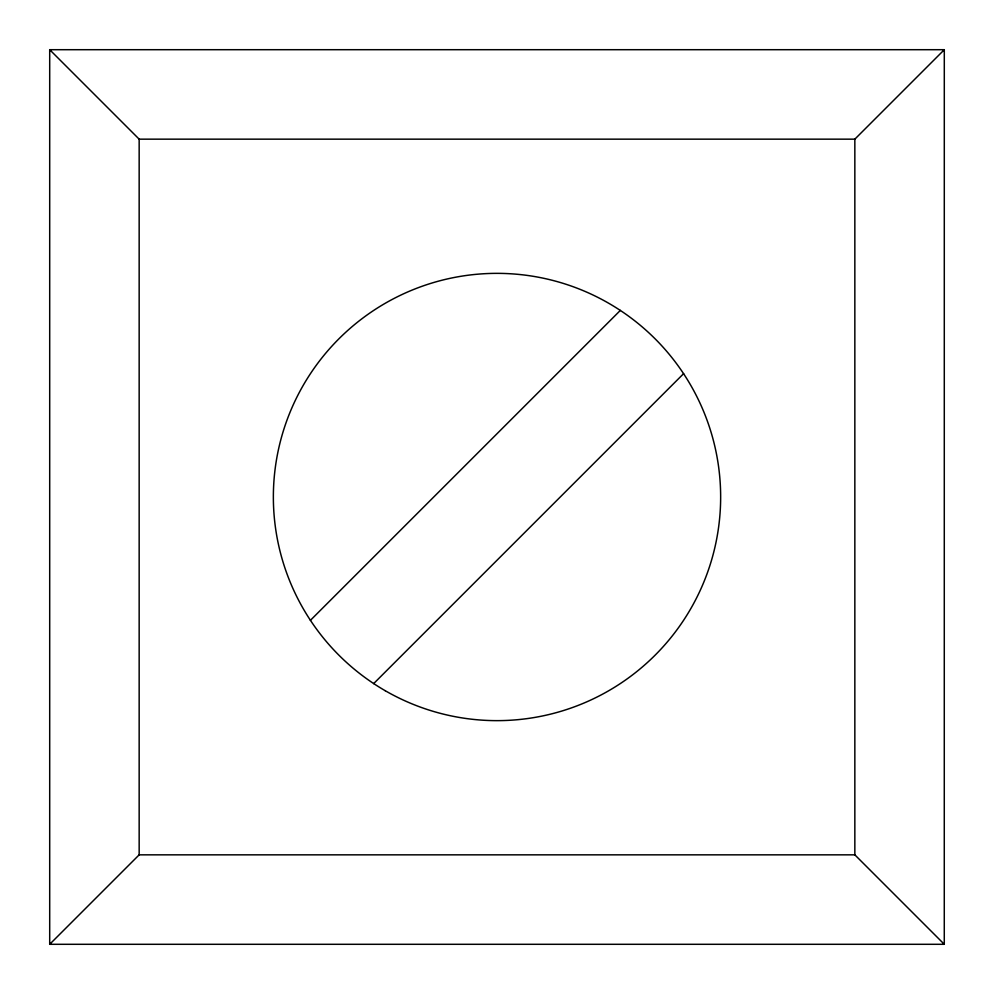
<?xml version="1.0" encoding="UTF-8"?>
<svg xmlns="http://www.w3.org/2000/svg" width="994" height="994" viewBox="0 0 994 994"><rect width="100%" height="100%" fill="white"/><g stroke="black" fill="none" stroke-linecap="round" stroke-linejoin="round"><path stroke-width="1.49" d="M310.364 620.38L620.38 310.364M49.725 944.275L139.16 854.84L854.84 854.84L944.275 944.275L944.3 49.7L49.7 49.7L49.7 944.3L944.3 944.3M49.725 49.725L139.16 139.16L854.84 139.16L944.275 49.725M373.62 683.636L683.636 373.62M854.84 139.16L854.84 854.84M139.16 139.16L139.16 854.84M385.175 690.681A223.65 223.65 0 0 0 720.65 497A223.65 223.65 0 0 0 385.175 303.319A223.65 223.65 0 0 0 385.175 690.681"/></g></svg>
